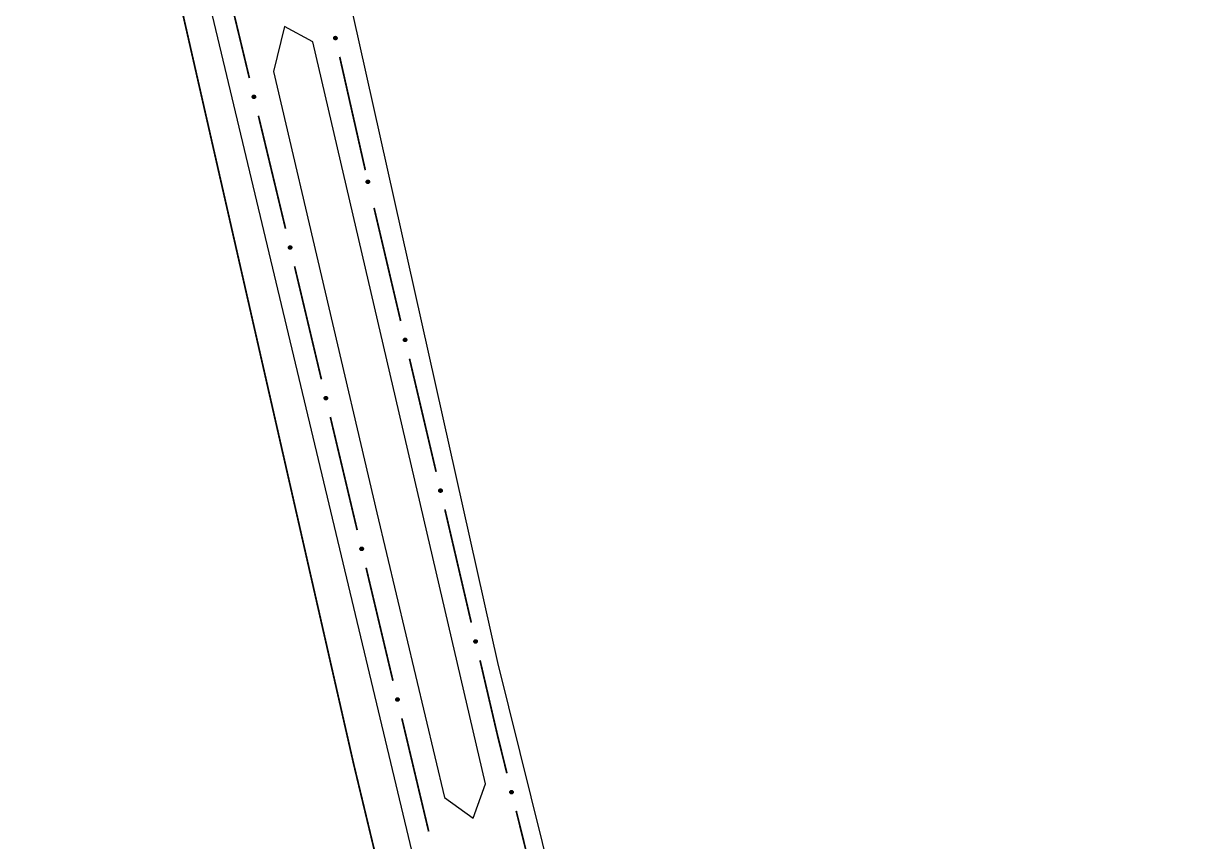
# Model space of a CAD drawing. Extents: x 212200 to 214553, y 4880545 to 4882659.
# Drawn here: x 213006.7 to 213126.6, y 4881821.7 to 4881906.2 of the extents above; entities that cross this region are included whole.
import ezdxf

# ---------------------------------------------------------------- set-up
doc = ezdxf.new("R2010")
doc.units = 0
doc.header["$LTSCALE"] = 1.5
doc.header["$MEASUREMENT"] = 0
for name, color, linetype in [('RU-QUADRA', 210, 'CONTINUOUS'), ('SV-EIXO-RUA-PAV', 20, 'CONTINUOUS'), ('SV-RUA-PAVIM', 7, 'CONTINUOUS')]:
    doc.layers.add(name, color=color, linetype=linetype)

msp = doc.modelspace()

# ---------------------------------------------------------------- linework, layer by layer
at = {"layer": 'RU-QUADRA', "linetype": 'Continuous', "const_width": 0.18, "flags": 128}
msp.add_lwpolyline([(213102.179297, 4881570.507812), (213079.254985, 4881667.304371), (213069.1, 4881711.74), (213064.59, 4881730.87), (213048.17, 4881799.01), (213040.78, 4881829.77), (213014.41, 4881945.52), (213009.95, 4881964.98), (212996.36, 4882021.22), (212961.6, 4882016.15), (212946.72, 4882013.98), (212945.5, 4882019.14), (212933.14, 4882017.4), (212921.56, 4882015.69), (212925.05, 4881992.09), (212926.11, 4881985.75), (212938.3, 4881912.42), (212951.77, 4881838.36), (212961.95, 4881786.32), (212974.61, 4881711.7), (212979.76, 4881681.29), (212985.16, 4881649.49), (213002.00624, 4881550.149158)], dxfattribs=at)
at = {"layer": 'SV-EIXO-RUA-PAV', "const_width": 0.18}
for points in [[(213027.219845, 4881912.228848), (213030.021902, 4881900.56058)], [(213042.001138, 4881891.044122), (213039.355254, 4881902.748792)], [(213030.955921, 4881896.671158), (213033.757979, 4881885.00289)], [(213045.652468, 4881875.466367), (213042.90628, 4881887.14791)], [(213034.691358, 4881881.113314), (213037.463156, 4881869.437821)], [(213049.314051, 4881859.890976), (213046.567863, 4881871.572519)], [(213038.387089, 4881865.54599), (213041.158887, 4881853.870498)], [(213052.947791, 4881844.30907), (213050.226097, 4881855.996344)], [(213042.08282, 4881849.978667), (213044.854618, 4881838.303174)], [(213055.625406, 4881832.811073), (213053.855022, 4881840.413312)], [(213045.778551, 4881834.411343), (213048.319366, 4881823.708808)], [(213055.672057, 4881832.622413), (213055.625406, 4881832.811073)], [(213056.632229, 4881828.739364), (213055.672057, 4881832.622413)], [(213060.472917, 4881813.207168), (213057.592401, 4881824.856315)], [(213048.319366, 4881823.708808), (213048.495836, 4881822.965475)], [(213048.495836, 4881822.965475), (213048.550427, 4881822.735868)]]:
    msp.add_lwpolyline(points, dxfattribs=at)
at = {"layer": 'SV-EIXO-RUA-PAV'}
for points in [[(213038.838583, 4881904.535155), (213038.796859, 4881904.560673), (213038.766218, 4881904.591137), (213038.747975, 4881904.623901), (213038.739404, 4881904.657057), (213038.734455, 4881904.691965), (213038.73723, 4881904.72826), (213038.749234, 4881904.767861), (213038.774539, 4881904.809895), (213038.807809, 4881904.839233), (213038.838974, 4881904.858837), (213038.873032, 4881904.869765), (213038.907024, 4881904.874005), (213038.94463, 4881904.869875), (213038.984643, 4881904.857318), (213039.026294, 4881904.83085), (213039.056129, 4881904.800779), (213039.072943, 4881904.768625), (213039.083713, 4881904.734315), (213039.088338, 4881904.698616), (213039.085408, 4881904.663004), (213039.072693, 4881904.622739), (213039.046024, 4881904.581976), (213039.016371, 4881904.551877), (213038.984462, 4881904.534616), (213038.950445, 4881904.524774), (213038.915493, 4881904.519384), (213038.878892, 4881904.520655), (213038.838583, 4881904.535155)], [(213030.562399, 4881898.781282), (213030.60446, 4881898.756323), (213030.635505, 4881898.726272), (213030.654185, 4881898.693754), (213030.663198, 4881898.660716), (213030.668613, 4881898.625877), (213030.666323, 4881898.589548), (213030.654849, 4881898.54979), (213030.630109, 4881898.507422), (213030.597234, 4881898.477642), (213030.566334, 4881898.457623), (213030.532424, 4881898.44624), (213030.498492, 4881898.441547), (213030.460834, 4881898.445174), (213030.420657, 4881898.457195), (213030.378656, 4881898.483104), (213030.348422, 4881898.512774), (213030.33118, 4881898.544701), (213030.319953, 4881898.578864), (213030.314851, 4881898.614497), (213030.317305, 4881898.650146), (213030.32948, 4881898.690577), (213030.355602, 4881898.731693), (213030.38485, 4881898.762185), (213030.416526, 4881898.779871), (213030.450409, 4881898.790167), (213030.485285, 4881898.796023), (213030.5219, 4881898.795241), (213030.562399, 4881898.781282)], [(213042.195916, 4881889.683223), (213042.154192, 4881889.708742), (213042.123551, 4881889.739205), (213042.105308, 4881889.771969), (213042.096737, 4881889.805125), (213042.091788, 4881889.840033), (213042.094564, 4881889.876328), (213042.106567, 4881889.91593), (213042.131872, 4881889.957964), (213042.165142, 4881889.987301), (213042.196307, 4881890.006905), (213042.230365, 4881890.017834), (213042.264357, 4881890.022073), (213042.301963, 4881890.017943), (213042.341977, 4881890.005387), (213042.383628, 4881889.978919), (213042.413462, 4881889.948847), (213042.430276, 4881889.916693), (213042.441046, 4881889.882383), (213042.445671, 4881889.846685), (213042.442741, 4881889.811072), (213042.430026, 4881889.770808), (213042.403358, 4881889.730044), (213042.373704, 4881889.699945), (213042.341795, 4881889.682685), (213042.307778, 4881889.672842), (213042.272826, 4881889.667453), (213042.236225, 4881889.668724), (213042.195916, 4881889.683223)], [(213034.298475, 4881883.223591), (213034.340536, 4881883.198633), (213034.371581, 4881883.168581), (213034.390261, 4881883.136064), (213034.399275, 4881883.103025), (213034.404689, 4881883.068187), (213034.402399, 4881883.031858), (213034.390926, 4881882.992099), (213034.366185, 4881882.949731), (213034.33331, 4881882.919951), (213034.30241, 4881882.899933), (213034.2685, 4881882.88855), (213034.234568, 4881882.883857), (213034.19691, 4881882.887484), (213034.156733, 4881882.899504), (213034.114732, 4881882.925413), (213034.084498, 4881882.955084), (213034.067256, 4881882.98701), (213034.056029, 4881883.021173), (213034.050927, 4881883.056807), (213034.053381, 4881883.092455), (213034.065557, 4881883.132886), (213034.091678, 4881883.174002), (213034.120926, 4881883.204495), (213034.152602, 4881883.22218), (213034.186485, 4881883.232476), (213034.221362, 4881883.238332), (213034.257976, 4881883.23755), (213034.298475, 4881883.223591)], [(213046.035887, 4881873.354384), (213045.993947, 4881873.379543), (213045.963045, 4881873.409743), (213045.944522, 4881873.442349), (213045.935666, 4881873.475431), (213045.930418, 4881873.510295), (213045.932882, 4881873.546613), (213045.944546, 4881873.586315), (213045.969489, 4881873.628565), (213046.002506, 4881873.658187), (213046.033502, 4881873.678058), (213046.067465, 4881873.689278), (213046.101419, 4881873.693808), (213046.13906, 4881873.690001), (213046.179179, 4881873.677789), (213046.221056, 4881873.651679), (213046.251147, 4881873.621864), (213046.268236, 4881873.589856), (213046.2793, 4881873.555639), (213046.284231, 4881873.519982), (213046.281607, 4881873.484345), (213046.269238, 4881873.443973), (213046.24292, 4881873.402983), (213046.213526, 4881873.37263), (213046.181766, 4881873.355097), (213046.147834, 4881873.344963), (213046.11293, 4881873.339274), (213046.076319, 4881873.340231), (213046.035887, 4881873.354384)], [(213037.999039, 4881867.657128), (213038.041034, 4881867.63206), (213038.072002, 4881867.601928), (213038.090597, 4881867.569363), (213038.099525, 4881867.536301), (213038.104849, 4881867.501448), (213038.102465, 4881867.465125), (213038.090888, 4881867.425397), (213038.066038, 4881867.383093), (213038.033086, 4881867.353399), (213038.002134, 4881867.33346), (213037.968195, 4881867.322165), (213037.934251, 4881867.31756), (213037.896603, 4881867.321285), (213037.856456, 4881867.33341), (213037.814523, 4881867.359427), (213037.784366, 4881867.389176), (213037.767207, 4881867.421147), (213037.756068, 4881867.455339), (213037.751059, 4881867.490986), (213037.753605, 4881867.526628), (213037.765885, 4881867.567027), (213037.792113, 4881867.608075), (213037.821441, 4881867.638492), (213037.853162, 4881867.656095), (213037.887071, 4881867.666303), (213037.921963, 4881867.672069), (213037.958576, 4881867.671192), (213037.999039, 4881867.657128)], [(213049.697471, 4881857.778993), (213049.65553, 4881857.804152), (213049.624629, 4881857.834352), (213049.606105, 4881857.866958), (213049.597249, 4881857.90004), (213049.592001, 4881857.934904), (213049.594466, 4881857.971222), (213049.606129, 4881858.010924), (213049.631072, 4881858.053174), (213049.66409, 4881858.082796), (213049.695085, 4881858.102666), (213049.729048, 4881858.113887), (213049.763003, 4881858.118417), (213049.800643, 4881858.11461), (213049.840762, 4881858.102397), (213049.882639, 4881858.076288), (213049.91273, 4881858.046473), (213049.929819, 4881858.014464), (213049.940883, 4881857.980248), (213049.945814, 4881857.944591), (213049.94319, 4881857.908954), (213049.930821, 4881857.868582), (213049.904503, 4881857.827592), (213049.875109, 4881857.797239), (213049.843349, 4881857.779706), (213049.809417, 4881857.769572), (213049.774513, 4881857.763883), (213049.737902, 4881857.76484), (213049.697471, 4881857.778993)], [(213041.69477, 4881852.089804), (213041.736765, 4881852.064736), (213041.767733, 4881852.034604), (213041.786328, 4881852.002039), (213041.795256, 4881851.968977), (213041.80058, 4881851.934124), (213041.798196, 4881851.897801), (213041.786619, 4881851.858073), (213041.761769, 4881851.815769), (213041.728817, 4881851.786075), (213041.697865, 4881851.766136), (213041.663926, 4881851.754841), (213041.629982, 4881851.750236), (213041.592334, 4881851.753961), (213041.552187, 4881851.766086), (213041.510254, 4881851.792103), (213041.480097, 4881851.821852), (213041.462938, 4881851.853823), (213041.451799, 4881851.888015), (213041.44679, 4881851.923662), (213041.449336, 4881851.959304), (213041.461616, 4881851.999703), (213041.487844, 4881852.040751), (213041.517172, 4881852.071168), (213041.548893, 4881852.088771), (213041.582802, 4881852.098979), (213041.617694, 4881852.104745), (213041.654307, 4881852.103868), (213041.69477, 4881852.089804)], [(213053.326782, 4881842.196288), (213053.284894, 4881842.221535), (213053.254057, 4881842.2518), (213053.235601, 4881842.284445), (213053.226815, 4881842.317544), (213053.22164, 4881842.35242), (213053.224181, 4881842.388732), (213053.235927, 4881842.42841), (213053.260959, 4881842.470607), (213053.294038, 4881842.50016), (213053.325075, 4881842.519966), (213053.359062, 4881842.531115), (213053.393026, 4881842.535574), (213053.430658, 4881842.531688), (213053.470752, 4881842.519391), (213053.512573, 4881842.493194), (213053.542603, 4881842.463316), (213053.559624, 4881842.431272), (213053.570616, 4881842.397033), (213053.575473, 4881842.361365), (213053.572774, 4881842.325734), (213053.56032, 4881842.285388), (213053.533916, 4881842.244452), (213053.504459, 4881842.214162), (213053.472662, 4881842.196695), (213053.438709, 4881842.186632), (213053.403793, 4881842.181016), (213053.367184, 4881842.18205), (213053.326782, 4881842.196288)], [(213045.390501, 4881836.52248), (213045.432496, 4881836.497412), (213045.463464, 4881836.467281), (213045.482059, 4881836.434715), (213045.490987, 4881836.401653), (213045.496311, 4881836.366801), (213045.493927, 4881836.330478), (213045.48235, 4881836.290749), (213045.4575, 4881836.248445), (213045.424548, 4881836.218751), (213045.393596, 4881836.198812), (213045.359657, 4881836.187518), (213045.325713, 4881836.182912), (213045.288065, 4881836.186637), (213045.247918, 4881836.198762), (213045.205985, 4881836.224779), (213045.175828, 4881836.254528), (213045.158669, 4881836.286499), (213045.14753, 4881836.320691), (213045.142521, 4881836.356338), (213045.145067, 4881836.39198), (213045.157347, 4881836.432379), (213045.183575, 4881836.473427), (213045.212903, 4881836.503844), (213045.244624, 4881836.521447), (213045.278533, 4881836.531656), (213045.313425, 4881836.537421), (213045.350038, 4881836.536544), (213045.390501, 4881836.52248)], [(213057.039942, 4881826.631936), (213056.997715, 4881826.656611), (213056.966468, 4881826.686453), (213056.94757, 4881826.718844), (213056.938334, 4881826.751821), (213056.932685, 4881826.786622), (213056.934731, 4881826.822966), (213056.945936, 4881826.8628), (213056.970392, 4881826.905334), (213057.003065, 4881826.935335), (213057.03383, 4881826.955561), (213057.067662, 4881826.967171), (213057.101562, 4881826.972093), (213057.139243, 4881826.968719), (213057.179501, 4881826.956969), (213057.221675, 4881826.931344), (213057.252108, 4881826.901877), (213057.269564, 4881826.870067), (213057.281021, 4881826.835981), (213057.286363, 4881826.800382), (213057.284149, 4881826.764718), (213057.272246, 4881826.724206), (213057.246402, 4881826.682916), (213057.217359, 4881826.652227), (213057.185803, 4881826.634329), (213057.15199, 4881826.623805), (213057.117154, 4881826.617714), (213057.080535, 4881826.61825), (213057.039942, 4881826.631936)]]:
    msp.add_lwpolyline(points, close=True, dxfattribs=at)
for points in [[(213038.950445, 4881904.524774), (213038.838974, 4881904.858837)], [(213038.967301, 4881904.532324), (213038.858939, 4881904.863162)], [(213038.984462, 4881904.534616), (213038.873032, 4881904.869765)], [(213039.000401, 4881904.546801), (213038.891183, 4881904.869052)], [(213039.016371, 4881904.551877), (213038.907024, 4881904.874005)], [(213039.031696, 4881904.569264), (213038.927893, 4881904.867558)], [(213039.046024, 4881904.581976), (213038.94463, 4881904.869875)], [(213039.05702, 4881904.605765), (213038.965807, 4881904.86074)], [(213039.072693, 4881904.622739), (213038.984643, 4881904.857318)], [(213038.766218, 4881904.591137), (213038.734455, 4881904.691965)], [(213038.796859, 4881904.560673), (213038.73723, 4881904.72826)], [(213038.779317, 4881904.577964), (213038.738757, 4881904.701695)], [(213038.816421, 4881904.549978), (213038.745274, 4881904.74094)], [(213038.838583, 4881904.535155), (213038.749234, 4881904.767861)], [(213038.860306, 4881904.529122), (213038.764499, 4881904.785855)], [(213038.878892, 4881904.520655), (213038.774539, 4881904.809895)], [(213038.896287, 4881904.524665), (213038.791755, 4881904.819996)], [(213038.915493, 4881904.519384), (213038.807809, 4881904.839233)], [(213038.931065, 4881904.525532), (213038.822749, 4881904.84379)], [(213039.075515, 4881904.647718), (213039.007632, 4881904.83662)], [(213039.085408, 4881904.663004), (213039.026294, 4881904.83085)], [(213039.085296, 4881904.684903), (213039.043104, 4881904.809664)], [(213039.088338, 4881904.698616), (213039.056129, 4881904.800779)], [(213030.314851, 4881898.614497), (213030.348422, 4881898.512774)], [(213030.317305, 4881898.650146), (213030.378656, 4881898.483104)], [(213030.317709, 4881898.62825), (213030.361565, 4881898.504063)], [(213030.326992, 4881898.665562), (213030.397393, 4881898.477584)], [(213030.32948, 4881898.690577), (213030.420657, 4881898.457195)], [(213030.344925, 4881898.707758), (213030.439537, 4881898.454025)], [(213030.355602, 4881898.731693), (213030.460834, 4881898.445174)], [(213030.369759, 4881898.744595), (213030.477539, 4881898.447715)], [(213030.38485, 4881898.762185), (213030.498492, 4881898.441547)], [(213030.400751, 4881898.767474), (213030.514266, 4881898.446711)], [(213030.416526, 4881898.779871), (213030.532424, 4881898.44624)], [(213030.433654, 4881898.782392), (213030.546428, 4881898.453031)], [(213030.450409, 4881898.790167), (213030.566334, 4881898.457623)], [(213030.469797, 4881898.789668), (213030.582356, 4881898.472886)], [(213030.485285, 4881898.796023), (213030.597234, 4881898.477642)], [(213030.50456, 4881898.791), (213030.613029, 4881898.497092)], [(213030.5219, 4881898.795241), (213030.630109, 4881898.507422)], [(213030.540597, 4881898.787024), (213030.639827, 4881898.531593)], [(213030.562399, 4881898.781282), (213030.654849, 4881898.54979)], [(213030.584757, 4881898.766756), (213030.65845, 4881898.576762)], [(213030.60446, 4881898.756323), (213030.666323, 4881898.589548)], [(213030.622231, 4881898.739269), (213030.664442, 4881898.61609)], [(213030.635505, 4881898.726272), (213030.668613, 4881898.625877)], [(213042.123551, 4881889.739205), (213042.091788, 4881889.840033)], [(213042.154192, 4881889.708742), (213042.094564, 4881889.876328)], [(213042.136651, 4881889.726032), (213042.09609, 4881889.849764)], [(213042.173754, 4881889.698047), (213042.102607, 4881889.889009)], [(213042.195916, 4881889.683223), (213042.106567, 4881889.91593)], [(213042.217639, 4881889.67719), (213042.121832, 4881889.933924)], [(213042.236225, 4881889.668724), (213042.131872, 4881889.957964)], [(213042.25362, 4881889.672733), (213042.149088, 4881889.968064)], [(213042.272826, 4881889.667453), (213042.165142, 4881889.987301)], [(213042.288398, 4881889.6736), (213042.180082, 4881889.991858)], [(213042.307778, 4881889.672842), (213042.196307, 4881890.006905)], [(213042.324634, 4881889.680393), (213042.216272, 4881890.011231)], [(213042.341795, 4881889.682685), (213042.230365, 4881890.017834)], [(213042.357734, 4881889.69487), (213042.248516, 4881890.01712)], [(213042.373704, 4881889.699945), (213042.264357, 4881890.022073)], [(213042.389029, 4881889.717333), (213042.285226, 4881890.015626)], [(213042.403358, 4881889.730044), (213042.301963, 4881890.017943)], [(213042.414353, 4881889.753834), (213042.32314, 4881890.008808)], [(213042.430026, 4881889.770808), (213042.341977, 4881890.005387)], [(213042.432848, 4881889.795787), (213042.364965, 4881889.984688)], [(213042.442741, 4881889.811072), (213042.383628, 4881889.978919)], [(213042.442629, 4881889.832971), (213042.400437, 4881889.957733)], [(213042.445671, 4881889.846685), (213042.413462, 4881889.948847)], [(213034.050927, 4881883.056807), (213034.084498, 4881882.955084)], [(213034.053381, 4881883.092455), (213034.114732, 4881882.925413)], [(213034.053785, 4881883.070559), (213034.097641, 4881882.946373)], [(213034.063068, 4881883.107872), (213034.133469, 4881882.919894)], [(213034.065557, 4881883.132886), (213034.156733, 4881882.899504)], [(213034.081001, 4881883.150068), (213034.175613, 4881882.896335)], [(213034.091678, 4881883.174002), (213034.19691, 4881882.887484)], [(213034.105835, 4881883.186904), (213034.213615, 4881882.890024)], [(213034.120926, 4881883.204495), (213034.234568, 4881882.883857)], [(213034.136827, 4881883.209783), (213034.250342, 4881882.889021)], [(213034.152602, 4881883.22218), (213034.2685, 4881882.88855)], [(213034.169731, 4881883.224701), (213034.282504, 4881882.895341)], [(213034.186485, 4881883.232476), (213034.30241, 4881882.899933)], [(213034.205873, 4881883.231977), (213034.318432, 4881882.915195)], [(213034.221362, 4881883.238332), (213034.33331, 4881882.919951)], [(213034.240636, 4881883.233309), (213034.349105, 4881882.939401)], [(213034.257976, 4881883.23755), (213034.366185, 4881882.949731)], [(213034.276674, 4881883.229333), (213034.375903, 4881882.973903)], [(213034.298475, 4881883.223591), (213034.390926, 4881882.992099)], [(213034.320834, 4881883.209065), (213034.394526, 4881883.019071)], [(213034.340536, 4881883.198633), (213034.402399, 4881883.031858)], [(213034.358307, 4881883.181578), (213034.400518, 4881883.0584)], [(213034.371581, 4881883.168581), (213034.404689, 4881883.068187)], [(213046.147834, 4881873.344963), (213046.033502, 4881873.678058)], [(213046.164625, 4881873.352658), (213046.05343, 4881873.682554)], [(213046.181766, 4881873.355097), (213046.067465, 4881873.689278)], [(213046.1976, 4881873.367418), (213046.085621, 4881873.68872)], [(213046.213526, 4881873.37263), (213046.101419, 4881873.693808)], [(213046.228701, 4881873.390148), (213046.122343, 4881873.687541)], [(213046.24292, 4881873.402983), (213046.13906, 4881873.690001)], [(213046.253711, 4881873.426866), (213046.160314, 4881873.681049)], [(213046.269238, 4881873.443973), (213046.179179, 4881873.677789)], [(213045.963045, 4881873.409743), (213045.930418, 4881873.510295)], [(213045.993947, 4881873.379543), (213045.932882, 4881873.546613)], [(213045.976257, 4881873.396683), (213045.934637, 4881873.520062)], [(213046.013599, 4881873.369017), (213045.940817, 4881873.559361)], [(213046.035887, 4881873.354384), (213045.944546, 4881873.586315)], [(213046.057661, 4881873.348537), (213045.959655, 4881873.60444)], [(213046.076319, 4881873.340231), (213045.969489, 4881873.628565)], [(213046.09368, 4881873.344389), (213045.986618, 4881873.638813)], [(213046.11293, 4881873.339274), (213046.002506, 4881873.658187)], [(213046.128449, 4881873.345555), (213046.017407, 4881873.662872)], [(213046.271846, 4881873.468976), (213046.202345, 4881873.657288)], [(213046.281607, 4881873.484345), (213046.221056, 4881873.651679)], [(213046.281307, 4881873.506243), (213046.238046, 4881873.630638)], [(213046.284231, 4881873.519982), (213046.251147, 4881873.621864)], [(213037.751059, 4881867.490986), (213037.784366, 4881867.389176)], [(213037.753605, 4881867.526628), (213037.814523, 4881867.359427)], [(213037.753953, 4881867.504731), (213037.797486, 4881867.380431)], [(213037.763332, 4881867.542019), (213037.833246, 4881867.353859)], [(213037.765885, 4881867.567027), (213037.856456, 4881867.33341)], [(213037.781375, 4881867.584168), (213037.875328, 4881867.330191)], [(213037.792113, 4881867.608075), (213037.896603, 4881867.321285)], [(213037.806304, 4881867.62094), (213037.913314, 4881867.323782)], [(213037.821441, 4881867.638492), (213037.934251, 4881867.31756)], [(213037.837355, 4881867.643739), (213037.950038, 4881867.322683)], [(213037.853162, 4881867.656095), (213037.968195, 4881867.322165)], [(213037.870297, 4881867.658572), (213037.982216, 4881867.32892)], [(213037.887071, 4881867.666303), (213038.002134, 4881867.33346)], [(213037.906458, 4881867.665754), (213038.018196, 4881867.348681)], [(213037.921963, 4881867.672069), (213038.033086, 4881867.353399)], [(213037.941225, 4881867.666995), (213038.048932, 4881867.372807)], [(213037.958576, 4881867.671192), (213038.066038, 4881867.383093)], [(213037.977252, 4881867.662926), (213038.075819, 4881867.407239)], [(213037.999039, 4881867.657128), (213038.090888, 4881867.425397)], [(213038.021359, 4881867.642544), (213038.094559, 4881867.452359)], [(213038.041034, 4881867.63206), (213038.102465, 4881867.465125)], [(213038.058762, 4881867.61496), (213038.100652, 4881867.491672)], [(213038.072002, 4881867.601928), (213038.104849, 4881867.501448)], [(213049.809417, 4881857.769572), (213049.695085, 4881858.102666)], [(213049.826209, 4881857.777266), (213049.715013, 4881858.107163)], [(213049.843349, 4881857.779706), (213049.729048, 4881858.113887)], [(213049.859183, 4881857.792027), (213049.747204, 4881858.113329)], [(213049.875109, 4881857.797239), (213049.763003, 4881858.118417)], [(213049.890284, 4881857.814757), (213049.783926, 4881858.11215)], [(213049.904503, 4881857.827592), (213049.800643, 4881858.11461)], [(213049.915294, 4881857.851475), (213049.821897, 4881858.105657)], [(213049.930821, 4881857.868582), (213049.840762, 4881858.102397)], [(213049.624629, 4881857.834352), (213049.592001, 4881857.934904)], [(213049.65553, 4881857.804152), (213049.594466, 4881857.971222)], [(213049.63784, 4881857.821292), (213049.59622, 4881857.944671)], [(213049.675182, 4881857.793626), (213049.6024, 4881857.98397)], [(213049.697471, 4881857.778993), (213049.606129, 4881858.010924)], [(213049.719245, 4881857.773146), (213049.621239, 4881858.029049)], [(213049.737902, 4881857.76484), (213049.631072, 4881858.053174)], [(213049.755263, 4881857.768998), (213049.648201, 4881858.063422)], [(213049.774513, 4881857.763883), (213049.66409, 4881858.082796)], [(213049.790032, 4881857.770163), (213049.67899, 4881858.087481)], [(213049.933429, 4881857.893584), (213049.863928, 4881858.081897)], [(213049.94319, 4881857.908954), (213049.882639, 4881858.076288)], [(213049.94289, 4881857.930852), (213049.899629, 4881858.055247)], [(213049.945814, 4881857.944591), (213049.91273, 4881858.046473)], [(213041.582802, 4881852.098979), (213041.697865, 4881851.766136)], [(213041.602189, 4881852.09843), (213041.713927, 4881851.781357)], [(213041.617694, 4881852.104745), (213041.728817, 4881851.786075)], [(213041.636956, 4881852.099672), (213041.744663, 4881851.805484)], [(213041.654307, 4881852.103868), (213041.761769, 4881851.815769)], [(213041.672983, 4881852.095603), (213041.77155, 4881851.839916)], [(213041.44679, 4881851.923662), (213041.480097, 4881851.821852)], [(213041.449336, 4881851.959304), (213041.510254, 4881851.792103)], [(213041.449684, 4881851.937407), (213041.493217, 4881851.813107)], [(213041.459063, 4881851.974695), (213041.528977, 4881851.786535)], [(213041.461616, 4881851.999703), (213041.552187, 4881851.766086)], [(213041.477106, 4881852.016844), (213041.571059, 4881851.762867)], [(213041.487844, 4881852.040751), (213041.592334, 4881851.753961)], [(213041.502035, 4881852.053616), (213041.609045, 4881851.756458)], [(213041.517172, 4881852.071168), (213041.629982, 4881851.750236)], [(213041.533086, 4881852.076415), (213041.645769, 4881851.755359)], [(213041.548893, 4881852.088771), (213041.663926, 4881851.754841)], [(213041.566028, 4881852.091248), (213041.677947, 4881851.761596)], [(213041.69477, 4881852.089804), (213041.786619, 4881851.858073)], [(213041.71709, 4881852.07522), (213041.790289, 4881851.885035)], [(213041.736765, 4881852.064736), (213041.798196, 4881851.897801)], [(213041.754493, 4881852.047636), (213041.796383, 4881851.924348)], [(213041.767733, 4881852.034604), (213041.80058, 4881851.934124)], [(213053.403793, 4881842.181016), (213053.294038, 4881842.50016)], [(213053.419325, 4881842.187264), (213053.308948, 4881842.504814)], [(213053.438709, 4881842.186632), (213053.325075, 4881842.519966)], [(213053.455516, 4881842.194291), (213053.345012, 4881842.52442)], [(213053.472662, 4881842.196695), (213053.359062, 4881842.531115)], [(213053.488522, 4881842.208983), (213053.377217, 4881842.530519)], [(213053.504459, 4881842.214162), (213053.393026, 4881842.535574)], [(213053.519671, 4881842.231648), (213053.413936, 4881842.529263)], [(213053.533916, 4881842.244452), (213053.430658, 4881842.531688)], [(213053.544757, 4881842.268313), (213053.451894, 4881842.522691)], [(213053.56032, 4881842.285388), (213053.470752, 4881842.519391)], [(213053.56298, 4881842.310385), (213053.493874, 4881842.498842)], [(213053.254057, 4881842.2518), (213053.22164, 4881842.35242)], [(213053.284894, 4881842.221535), (213053.224181, 4881842.388732)], [(213053.267241, 4881842.238712), (213053.225879, 4881842.362178)], [(213053.304525, 4881842.210967), (213053.232142, 4881842.401464)], [(213053.326782, 4881842.196288), (213053.235927, 4881842.42841)], [(213053.348544, 4881842.190396), (213053.251075, 4881842.446503)], [(213053.367184, 4881842.18205), (213053.260959, 4881842.470607)], [(213053.384554, 4881842.186172), (213053.278109, 4881842.480819)], [(213053.572774, 4881842.325734), (213053.512573, 4881842.493194)], [(213053.57252, 4881842.347632), (213053.52952, 4881842.472117)], [(213053.575473, 4881842.361365), (213053.542603, 4881842.463316)], [(213045.212903, 4881836.503844), (213045.325713, 4881836.182912)], [(213045.228817, 4881836.509091), (213045.3415, 4881836.188035)], [(213045.244624, 4881836.521447), (213045.359657, 4881836.187518)], [(213045.261759, 4881836.523924), (213045.373678, 4881836.194272)], [(213045.278533, 4881836.531656), (213045.393596, 4881836.198812)], [(213045.29792, 4881836.531106), (213045.409658, 4881836.214033)], [(213045.313425, 4881836.537421), (213045.424548, 4881836.218751)], [(213045.332686, 4881836.532348), (213045.440394, 4881836.23816)], [(213045.350038, 4881836.536544), (213045.4575, 4881836.248445)], [(213045.368714, 4881836.528279), (213045.467281, 4881836.272592)], [(213045.390501, 4881836.52248), (213045.48235, 4881836.290749)], [(213045.412821, 4881836.507896), (213045.48602, 4881836.317712)], [(213045.142521, 4881836.356338), (213045.175828, 4881836.254528)], [(213045.145067, 4881836.39198), (213045.205985, 4881836.224779)], [(213045.145414, 4881836.370083), (213045.188948, 4881836.245783)], [(213045.154794, 4881836.407371), (213045.224708, 4881836.219211)], [(213045.157347, 4881836.432379), (213045.247918, 4881836.198762)], [(213045.172837, 4881836.449521), (213045.26679, 4881836.195543)], [(213045.183575, 4881836.473427), (213045.288065, 4881836.186637)], [(213045.197766, 4881836.486293), (213045.304776, 4881836.189134)], [(213045.432496, 4881836.497412), (213045.493927, 4881836.330478)], [(213045.450224, 4881836.480312), (213045.492114, 4881836.357024)], [(213045.463464, 4881836.467281), (213045.496311, 4881836.366801)], [(213057.097846, 4881826.622608), (213056.987401, 4881826.915779)], [(213057.117154, 4881826.617714), (213057.003065, 4881826.935335)], [(213057.132599, 4881826.624173), (213057.017911, 4881826.94019)], [(213057.15199, 4881826.623805), (213057.03383, 4881826.955561)], [(213057.168692, 4881826.631692), (213057.053705, 4881826.960286)], [(213057.185803, 4881826.634329), (213057.067662, 4881826.967171)], [(213057.201494, 4881826.646831), (213057.085823, 4881826.966823)], [(213057.217359, 4881826.652227), (213057.101562, 4881826.972093)], [(213057.232332, 4881826.669918), (213057.122556, 4881826.966066)], [(213057.246402, 4881826.682916), (213057.139243, 4881826.968719)], [(213057.256917, 4881826.706921), (213057.1606, 4881826.960012)], [(213057.272246, 4881826.724206), (213057.179501, 4881826.956969)], [(213057.274566, 4881826.749237), (213057.202901, 4881826.936737)], [(213057.284149, 4881826.764718), (213057.221675, 4881826.931344)], [(213057.283597, 4881826.786611), (213057.238907, 4881826.9105)], [(213056.966468, 4881826.686453), (213056.932685, 4881826.786622)], [(213056.997715, 4881826.656611), (213056.934731, 4881826.822966)], [(213056.979829, 4881826.673546), (213056.936791, 4881826.796437)], [(213057.017487, 4881826.646311), (213056.942518, 4881826.835805)], [(213057.039942, 4881826.631936), (213056.945936, 4881826.8628)], [(213057.061782, 4881826.626341), (213056.960836, 4881826.881098)], [(213057.080535, 4881826.61825), (213056.970392, 4881826.905334)], [(213057.286363, 4881826.800382), (213057.252108, 4881826.901877)]]:
    msp.add_lwpolyline(points, dxfattribs=at)
at = {"layer": 'SV-RUA-PAVIM', "linetype": 'Continuous'}
msp.add_polyline3d([(212994.747938, 4882032.15218, 7.194593), (212996.421329, 4882029.451477, 7.436712), (212998.122077, 4882024.271658, 7.598125), (213027.660316, 4881900.836045, 10.140373), (213067.925241, 4881732.18204, 13.429154), (213082.054783, 4881667.924331, 13.792333), (213113.794062, 4881537.32897, 14.155511), (213118.83456, 4881532.949102, 14.155511), (213125.213794, 4881536.30894, 14.155511), (213126.572681, 4881543.088681, 14.155511), (213106.179631, 4881631.225544, 14.216041), (213084.525895, 4881724.042242, 13.772157), (213055.708773, 4881840.178121, 11.673793), (213022.907001, 4881986.932892, 8.485893), (213020.125741, 4881995.632587, 8.304304), (213015.864983, 4882001.492395, 7.981479), (213008.103521, 4882012.672028, 7.719184), (213006.083064, 4882016.071914, 7.719184), (213004.942499, 4882019.951778, 7.658654), (213003.041379, 4882027.551508, 7.376182), (213003.580832, 4882030.911381, 7.275299), (213004.702964, 4882033.408323, 6.952474)], dxfattribs=at)
msp.add_polyline3d([(213043.186816, 4881855.657623, 11.956264), (213050.191164, 4881826.238669, 12.198383), (213053.151385, 4881824.11873, 12.21856), (213054.434394, 4881827.642165, 12.117677), (213036.577071, 4881904.297992, 10.140373), (213033.659299, 4881905.895823, 10.120196), (213032.500072, 4881901.236002, 10.200903)], close=True, dxfattribs=at)

doc.saveas('drawing.dxf')
